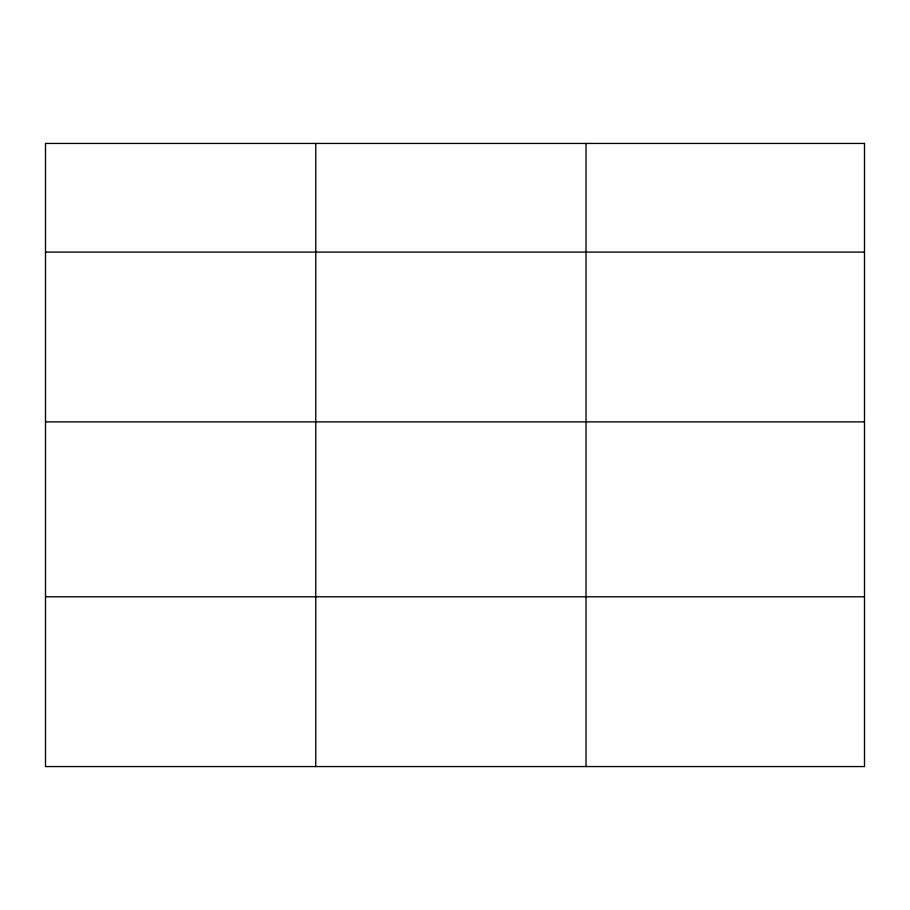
<?xml version="1.0" encoding="UTF-8"?>
<svg xmlns="http://www.w3.org/2000/svg" width="910" height="910" viewBox="0 0 910 910"><rect width="100%" height="100%" fill="white"/><g stroke="black" fill="none" stroke-linecap="round" stroke-linejoin="round"><path stroke-width="1.36" d="M45.5 252.093L864.5 252.093M45.5 421.865L864.5 421.865M45.5 596.789L864.5 596.789M586.04 143.439L586.04 766.561M315.77 143.439L315.77 766.561M864.5 143.439L45.5 143.439L45.5 766.561L864.5 766.561L864.5 143.439"/></g></svg>
